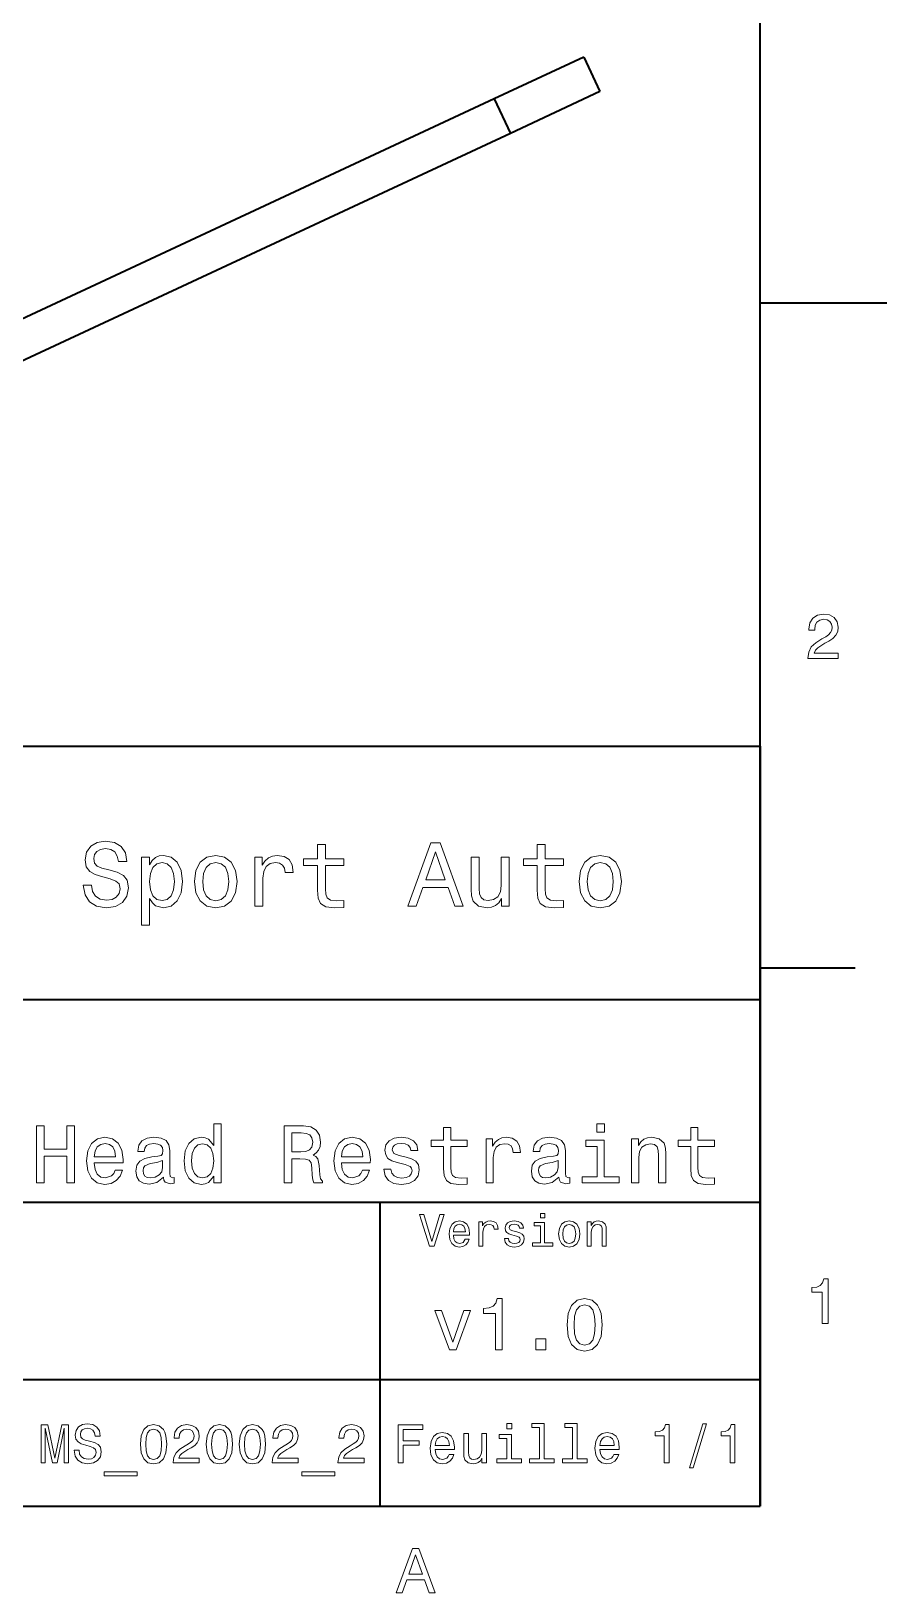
# Model space of a CAD drawing. Extents: x 0 to 297, y 0 to 210.
# Drawn here: x 229.4 to 297, y 3.2 to 126.5 of the extents above; entities that cross this region are included whole.
import ezdxf

# ---------------------------------------------------------------- set-up
doc = ezdxf.new("R2010")
doc.units = 0

msp = doc.modelspace()

# ---------------------------------------------------------------- linework, layer by layer
at = {"color": 7, "lineweight": 35}
for p, q in [((287, 10), (287, 200)), ((266.010406, 121.108734), (201.99765, 91.259094)), ((267.278259, 118.389809), (203.265503, 88.540169)), ((97, 70), (287, 70)), ((287, 70), (287, 10)), ((162, 50), (287, 50)), ((162, 34), (287, 34)), ((257, 10), (257, 34)), ((162, 20), (287, 20)), ((10, 10), (287, 10)), ((97, 10), (287, 10))]:
    msp.add_line(p, q, dxfattribs=at)
at = {"color": 7, "lineweight": 35, "ltscale": 0.194965}
for p, q in [((273.078339, 124.404564), (266.010406, 121.108734)), ((274.346191, 121.685638), (267.278259, 118.389809))]:
    msp.add_line(p, q, dxfattribs=at)
at = {"color": 7, "lineweight": 35, "ltscale": 0.075}
for p, q in [((273.078339, 124.404564), (274.346191, 121.685638)), ((266.010406, 121.108734), (267.278259, 118.389809))]:
    msp.add_line(p, q, dxfattribs=at)
at = {"color": 7, "lineweight": 35, "ltscale": 0.25}
msp.add_line((287, 105), (297, 105), dxfattribs=at)
at = {"color": 7, "lineweight": 35, "ltscale": 0.1875}
msp.add_line((287, 52.5), (294.5, 52.5), dxfattribs=at)
at = {"color": 7, "lineweight": 13}
for points in [[(290.76947, 76.916786), (293.175079, 76.916786), (293.175079, 77.350502), (291.273773, 77.350502), (291.3797, 77.587532), (291.561249, 77.784218), (292.121033, 78.142288), (292.418579, 78.293587), (292.751434, 78.510445), (292.988464, 78.762604), (293.124634, 79.060158), (293.175079, 79.398056), (293.089355, 79.821686), (292.852325, 80.154541), (292.489197, 80.366356), (292.020172, 80.442001), (291.536041, 80.35627), (291.167877, 80.119232), (290.930847, 79.740997), (290.850159, 79.241714), (290.850159, 79.171112), (291.309082, 79.171112), (291.309082, 79.211456), (291.354462, 79.554398), (291.490631, 79.806557), (291.707489, 79.967941), (291.994965, 80.023415), (292.287476, 79.972984), (292.504333, 79.846901), (292.645538, 79.650215), (292.695984, 79.403099), (292.660675, 79.171112), (292.56485, 78.974426), (292.403473, 78.802956), (292.181549, 78.651657), (291.884003, 78.490273), (291.389771, 78.177589), (291.041779, 77.844742), (290.835022, 77.441284), (290.76947, 76.931915)], [(234.20462, 59.030979), (233.548996, 59.030979), (233.693085, 58.267288), (234.053314, 57.70533), (234.608078, 57.366714), (235.357361, 57.244236), (236.099426, 57.359509), (236.654175, 57.67651), (237.007202, 58.17363), (237.136902, 58.82925), (237.028824, 59.420029), (236.726227, 59.801872), (236.236313, 60.054031), (235.580704, 60.241352), (235.018738, 60.378242), (234.651306, 60.536743), (234.442368, 60.767288), (234.377533, 61.127522), (234.442368, 61.451729), (234.629684, 61.696686), (234.917877, 61.862389), (235.314133, 61.920029), (235.71759, 61.84798), (236.034592, 61.653458), (236.24353, 61.32925), (236.344391, 60.889767), (237, 60.889767), (237, 60.904179), (236.884735, 61.581409), (236.546112, 62.085732), (236.01297, 62.402737), (235.292511, 62.510807), (234.644104, 62.402737), (234.139771, 62.100143), (233.815567, 61.631844), (233.700287, 61.026657), (233.793961, 60.486309), (234.067734, 60.118874), (234.5, 59.873917), (235.09079, 59.6866), (235.674362, 59.520893), (236.113831, 59.362389), (236.380402, 59.131844), (236.47406, 58.757202), (236.387619, 58.375359), (236.164276, 58.087173), (235.825653, 57.907059), (235.386169, 57.849422), (234.896255, 57.928673), (234.521622, 58.159222), (234.283875, 58.533859)], [(252.05043, 60.579971), (252.05043, 58.64193), (252.093658, 58.015129), (252.29538, 57.582851), (252.698853, 57.330688), (253.383286, 57.244236), (254.132568, 57.280258), (254.132568, 57.827808), (253.585022, 57.78458), (253.087891, 57.842216), (252.82132, 58.022331), (252.706055, 58.324928), (252.684448, 58.75), (252.684448, 60.579971), (254.132568, 60.579971), (254.132568, 61.120316), (252.684448, 61.120316), (252.684448, 62.251438), (252.05043, 62.251438), (252.05043, 61.120316), (250.955322, 61.120316), (250.955322, 60.579971)], [(259.175781, 57.381123), (259.838623, 57.381123), (260.364563, 58.850864), (262.360229, 58.850864), (262.886169, 57.381123), (263.563416, 57.381123), (261.733429, 62.388329), (260.998566, 62.388329)], [(260.595093, 59.463257), (261.365997, 61.667866), (262.136902, 59.463257)], [(269.399109, 60.579971), (269.399109, 58.64193), (269.442352, 58.015129), (269.644073, 57.582851), (270.047546, 57.330688), (270.731995, 57.244236), (271.481262, 57.280258), (271.481262, 57.827808), (270.933716, 57.78458), (270.436584, 57.842216), (270.170013, 58.022331), (270.054749, 58.324928), (270.033142, 58.75), (270.033142, 60.579971), (271.481262, 60.579971), (271.481262, 61.120316), (270.033142, 61.120316), (270.033142, 62.251438), (269.399109, 62.251438), (269.399109, 61.120316), (268.304016, 61.120316), (268.304016, 60.579971)], [(238.786743, 60.652016), (238.786743, 61.25), (238.15274, 61.25), (238.15274, 55.882565), (238.786743, 55.882565), (238.786743, 57.971901), (239.010101, 57.633286), (239.262253, 57.409943), (239.896271, 57.244236), (240.50145, 57.381123), (240.976959, 57.791786), (241.286743, 58.440201), (241.402023, 59.319164), (241.286743, 60.190922), (240.976959, 60.839336), (240.50145, 61.242794), (239.896271, 61.386887), (239.550446, 61.343658), (239.255051, 61.206772), (239.002899, 60.976223)], [(239.788193, 57.8134), (239.363129, 57.907059), (239.053314, 58.195244), (238.858795, 58.663544), (238.793945, 59.319164), (238.858795, 59.967579), (239.053314, 60.435879), (239.363129, 60.716858), (239.788193, 60.817722), (240.177246, 60.716858), (240.48703, 60.428673), (240.681564, 59.960373), (240.753601, 59.319164), (240.681564, 58.67075), (240.48703, 58.195244), (240.177246, 57.907059)], [(242.338623, 59.311958), (242.453888, 58.432995), (242.785309, 57.78458), (243.311249, 57.381123), (244.017303, 57.244236), (244.716141, 57.381123), (245.242081, 57.777374), (245.573486, 58.425793), (245.695969, 59.311958), (245.573486, 60.190922), (245.242081, 60.846542), (244.716141, 61.242794), (244.017303, 61.386887), (243.311249, 61.242794), (242.785309, 60.839336), (242.453888, 60.190922)], [(242.98703, 59.319164), (243.05188, 59.967579), (243.253601, 60.435879), (243.57782, 60.72406), (244.017303, 60.824928), (244.449585, 60.72406), (244.773773, 60.443081), (244.97551, 59.967579), (245.047546, 59.319164), (244.97551, 58.663544), (244.773773, 58.188038), (244.449585, 57.899853), (244.017303, 57.806194), (243.57782, 57.899853), (243.253601, 58.188038), (243.05188, 58.663544)], [(247.100861, 57.381123), (247.734863, 57.381123), (247.734863, 59.592937), (247.799713, 60.12608), (247.994232, 60.507923), (248.311249, 60.738472), (248.736313, 60.817722), (249.053314, 60.767288), (249.291077, 60.623199), (249.435165, 60.378242), (249.485596, 60.046829), (250.126801, 60.046829), (250.040344, 60.630402), (249.802597, 61.048271), (249.406342, 61.30043), (248.865997, 61.386887), (248.498566, 61.32925), (248.181549, 61.185158), (247.900574, 60.940201), (247.677246, 60.608788), (247.677246, 61.25), (247.100861, 61.25)], [(267.194519, 61.25), (266.560516, 61.25), (266.560516, 59.016571), (266.488464, 58.497837), (266.279541, 58.123196), (265.955322, 57.892651), (265.530243, 57.820602), (265.19165, 57.878242), (264.975494, 58.051151), (264.853027, 58.346542), (264.824219, 58.764408), (264.824219, 61.25), (264.190186, 61.25), (264.190186, 58.706772), (264.211792, 58.195244), (264.348694, 57.770172), (264.766571, 57.381123), (265.436584, 57.244236), (265.796814, 57.294666), (266.106628, 57.424351), (266.373199, 57.647694), (266.589325, 57.971901), (266.589325, 57.381123), (267.194519, 57.381123)], [(272.698853, 59.311958), (272.814117, 58.432995), (273.145508, 57.78458), (273.671448, 57.381123), (274.377502, 57.244236), (275.076355, 57.381123), (275.602295, 57.777374), (275.933716, 58.425793), (276.056183, 59.311958), (275.933716, 60.190922), (275.602295, 60.846542), (275.076355, 61.242794), (274.377502, 61.386887), (273.671448, 61.242794), (273.145508, 60.839336), (272.814117, 60.190922)], [(273.34726, 59.319164), (273.412109, 59.967579), (273.613831, 60.435879), (273.938019, 60.72406), (274.377502, 60.824928), (274.809784, 60.72406), (275.134003, 60.443081), (275.335724, 59.967579), (275.407776, 59.319164), (275.335724, 58.663544), (275.134003, 58.188038), (274.809784, 57.899853), (274.377502, 57.806194), (273.938019, 57.899853), (273.613831, 58.188038), (273.412109, 58.663544)], [(229.850861, 35.530258), (230.453888, 35.530258), (230.453888, 37.644093), (232.256485, 37.644093), (232.256485, 35.530258), (232.853027, 35.530258), (232.853027, 40.030258), (232.256485, 40.030258), (232.256485, 38.195244), (230.453888, 38.195244), (230.453888, 40.030258), (229.850861, 40.030258)], [(243.863129, 36.068443), (243.863129, 35.530258), (244.433716, 35.530258), (244.433716, 40.185879), (243.869598, 40.185879), (243.869598, 38.480545), (243.435165, 38.973343), (243.169312, 39.090057), (242.864563, 39.135445), (242.313416, 39.005764), (241.885452, 38.642651), (241.606628, 38.059078), (241.509369, 37.274494), (241.606628, 36.489914), (241.885452, 35.899857), (242.313416, 35.530258), (242.864563, 35.407059), (243.169312, 35.45245), (243.44165, 35.569164)], [(249.426514, 35.530258), (250.029541, 35.530258), (250.029541, 37.430115), (250.645538, 37.430115), (251.099426, 37.41066), (251.384735, 37.319885), (251.540344, 37.105907), (251.605194, 36.723343), (251.637604, 36.139767), (251.676514, 35.757202), (251.754333, 35.530258), (252.435165, 35.530258), (252.435165, 35.653458), (252.286026, 35.835014), (252.234161, 36.172188), (252.188766, 36.898415), (252.078537, 37.4366), (251.929398, 37.605186), (251.695969, 37.728386), (251.955338, 37.890488), (252.136902, 38.117435), (252.253601, 38.402737), (252.292511, 38.746395), (252.201736, 39.291065), (251.942368, 39.699566), (251.514404, 39.945965), (250.930847, 40.030258), (249.426514, 40.030258)], [(250.762253, 39.479107), (251.157776, 39.440201), (251.436615, 39.317001), (251.611679, 39.090057), (251.670044, 38.733429), (251.605194, 38.357346), (251.430115, 38.130402), (251.131851, 38.013687), (250.723358, 37.981266), (250.029541, 37.981266), (250.029541, 39.479107)], [(262.005768, 38.409222), (262.005768, 36.664986), (262.044678, 36.100864), (262.226227, 35.711815), (262.589355, 35.484871), (263.205322, 35.407059), (263.8797, 35.43948), (263.8797, 35.932274), (263.386902, 35.893372), (262.939484, 35.945244), (262.699585, 36.107349), (262.595825, 36.379681), (262.576355, 36.762245), (262.576355, 38.409222), (263.8797, 38.409222), (263.8797, 38.895531), (262.576355, 38.895531), (262.576355, 39.913544), (262.005768, 39.913544), (262.005768, 38.895531), (261.020172, 38.895531), (261.020172, 38.409222)], [(274.714691, 40.185879), (274.111664, 40.185879), (274.111664, 39.537464), (274.714691, 39.537464)], [(281.523071, 38.409222), (281.523071, 36.664986), (281.561951, 36.100864), (281.74353, 35.711815), (282.106628, 35.484871), (282.722626, 35.407059), (283.396973, 35.43948), (283.396973, 35.932274), (282.904175, 35.893372), (282.456787, 35.945244), (282.216858, 36.107349), (282.113098, 36.379681), (282.093658, 36.762245), (282.093658, 38.409222), (283.396973, 38.409222), (283.396973, 38.895531), (282.093658, 38.895531), (282.093658, 39.913544), (281.523071, 39.913544), (281.523071, 38.895531), (280.537476, 38.895531), (280.537476, 38.409222)], [(234.41571, 37.105907), (236.698135, 37.105907), (236.70462, 37.371758), (236.600861, 38.117435), (236.315567, 38.675072), (235.861679, 39.012245), (235.258652, 39.135445), (234.668594, 39.005764), (234.214706, 38.642651), (233.922913, 38.052593), (233.819168, 37.274494), (233.916443, 36.476944), (234.208221, 35.893372), (234.655624, 35.530258), (235.239197, 35.407059), (235.744965, 35.491352), (236.159943, 35.711815), (236.464706, 36.061958), (236.639771, 36.528816), (236.075653, 36.528816), (235.958939, 36.269451), (235.790344, 36.074928), (235.310516, 35.919308), (234.940918, 35.990631), (234.662109, 36.217579), (234.48056, 36.587173), (234.41571, 37.086452)], [(234.41571, 37.585735), (234.48703, 38.033138), (234.662109, 38.363831), (234.927963, 38.564842), (235.278107, 38.636166), (235.621765, 38.564842), (235.887604, 38.363831), (236.049713, 38.033138), (236.108078, 37.585735)], [(239.888336, 35.98415), (239.888336, 35.964695), (239.920746, 35.744236), (240.018021, 35.588615), (240.426514, 35.465416), (240.744232, 35.517288), (240.744232, 35.958214), (240.608078, 35.938759), (240.426514, 36.023052), (240.394104, 36.282421), (240.394104, 38.085014), (240.316284, 38.545387), (240.08934, 38.869595), (239.693817, 39.064121), (239.136169, 39.135445), (238.591507, 39.057636), (238.189484, 38.837173), (237.936615, 38.493515), (237.85231, 38.039623), (237.85231, 38.000721), (238.364563, 38.000721), (238.409943, 38.273052), (238.552597, 38.467579), (238.786026, 38.584293), (239.11673, 38.629681), (239.434448, 38.59726), (239.661392, 38.5), (239.797546, 38.331409), (239.842957, 38.09798), (239.817017, 37.825645), (239.713257, 37.68948), (239.453888, 37.624638), (238.96759, 37.572765), (238.409943, 37.456051), (238.014404, 37.248558), (237.780975, 36.924351), (237.709656, 36.444523), (237.774506, 36.016571), (237.97551, 35.698845), (238.299713, 35.497837), (238.747131, 35.426514), (239.350159, 35.562679)], [(242.961823, 38.623199), (243.337891, 38.532421), (243.623199, 38.279537), (243.791794, 37.858067), (243.856628, 37.274494), (243.791794, 36.684437), (243.623199, 36.262966), (243.337891, 36.003601), (242.961823, 35.919308), (242.605194, 36.003601), (242.332855, 36.262966), (242.151306, 36.690922), (242.092941, 37.274494), (242.151306, 37.851585), (242.332855, 38.273052), (242.605194, 38.532421)], [(253.932999, 37.105907), (256.215424, 37.105907), (256.221924, 37.371758), (256.118164, 38.117435), (255.832855, 38.675072), (255.378967, 39.012245), (254.77594, 39.135445), (254.185883, 39.005764), (253.731995, 38.642651), (253.440216, 38.052593), (253.336456, 37.274494), (253.433716, 36.476944), (253.72551, 35.893372), (254.172913, 35.530258), (254.756485, 35.407059), (255.262253, 35.491352), (255.677246, 35.711815), (255.981995, 36.061958), (256.157074, 36.528816), (255.592941, 36.528816), (255.476227, 36.269451), (255.307648, 36.074928), (254.82782, 35.919308), (254.458221, 35.990631), (254.179398, 36.217579), (253.997833, 36.587173), (253.932999, 37.086452)], [(253.932999, 37.585735), (254.004333, 38.033138), (254.179398, 38.363831), (254.445251, 38.564842), (254.795395, 38.636166), (255.139053, 38.564842), (255.404907, 38.363831), (255.567017, 38.033138), (255.625366, 37.585735)], [(259.042511, 37.559795), (258.491364, 37.68948), (258.082855, 37.838615), (257.946686, 38.143372), (257.985596, 38.357346), (258.121765, 38.512966), (258.342224, 38.610229), (258.659943, 38.649136), (258.964691, 38.610229), (259.20462, 38.493515), (259.360229, 38.318443), (259.425079, 38.085014), (259.982727, 38.085014), (259.982727, 38.09798), (259.885437, 38.519451), (259.619598, 38.850143), (259.20462, 39.057636), (258.659943, 39.135445), (258.108795, 39.057636), (257.706787, 38.843658), (257.453888, 38.525936), (257.376099, 38.123917), (257.434448, 37.734871), (257.615997, 37.462536), (257.914276, 37.268009), (258.348694, 37.131844), (258.984161, 36.976223), (259.373199, 36.814121), (259.476959, 36.684437), (259.515869, 36.489914), (259.457489, 36.25), (259.30188, 36.068443), (259.049011, 35.951729), (258.711823, 35.912823), (258.355194, 35.951729), (258.095825, 36.087894), (257.920746, 36.308357), (257.849426, 36.61311), (257.298279, 36.61311), (257.389038, 36.094379), (257.654907, 35.7183), (258.076355, 35.491352), (258.659943, 35.407059), (259.26947, 35.491352), (259.716858, 35.7183), (259.989197, 36.081409), (260.086456, 36.554752), (260.015137, 36.963257), (259.814117, 37.242073), (259.483429, 37.42363)], [(265.358063, 35.530258), (265.92868, 35.530258), (265.92868, 37.520893), (265.98703, 38.000721), (266.162109, 38.344379), (266.447418, 38.551872), (266.829956, 38.623199), (267.115265, 38.577808), (267.329254, 38.448124), (267.458923, 38.227665), (267.504333, 37.929394), (268.081421, 37.929394), (268.003601, 38.454609), (267.789612, 38.830692), (267.432983, 39.057636), (266.946686, 39.135445), (266.615997, 39.083572), (266.330688, 38.953888), (266.07782, 38.733429), (265.876801, 38.435158), (265.876801, 39.012245), (265.358063, 39.012245)], [(271.115997, 35.98415), (271.115997, 35.964695), (271.148407, 35.744236), (271.245667, 35.588615), (271.654175, 35.465416), (271.971893, 35.517288), (271.971893, 35.958214), (271.835754, 35.938759), (271.654175, 36.023052), (271.621765, 36.282421), (271.621765, 38.085014), (271.543945, 38.545387), (271.317017, 38.869595), (270.921478, 39.064121), (270.363831, 39.135445), (269.819153, 39.057636), (269.417145, 38.837173), (269.164276, 38.493515), (269.079956, 38.039623), (269.079956, 38.000721), (269.592224, 38.000721), (269.637604, 38.273052), (269.780273, 38.467579), (270.013672, 38.584293), (270.344391, 38.629681), (270.662109, 38.59726), (270.889038, 38.5), (271.025208, 38.331409), (271.070618, 38.09798), (271.044678, 37.825645), (270.940918, 37.68948), (270.681549, 37.624638), (270.195251, 37.572765), (269.637604, 37.456051), (269.242065, 37.248558), (269.008636, 36.924351), (268.937317, 36.444523), (269.002167, 36.016571), (269.203186, 35.698845), (269.527374, 35.497837), (269.974792, 35.426514), (270.57782, 35.562679)], [(274.695251, 36.010086), (274.695251, 38.895531), (273.229828, 38.895531), (273.229828, 38.409222), (274.124634, 38.409222), (274.124634, 36.010086), (272.957489, 36.010086), (272.957489, 35.530258), (275.875366, 35.530258), (275.875366, 36.010086)], [(276.854462, 35.530258), (277.425079, 35.530258), (277.425079, 37.540344), (277.483429, 38.000721), (277.671478, 38.337894), (277.963257, 38.545387), (278.352295, 38.623199), (278.663544, 38.558357), (278.858063, 38.383286), (278.955322, 38.091499), (278.987762, 37.70245), (278.987762, 35.530258), (279.55835, 35.530258), (279.55835, 37.819164), (279.53241, 38.279537), (279.41571, 38.662102), (279.033142, 39.012245), (278.436584, 39.135445), (278.105896, 39.090057), (277.827087, 38.966858), (277.587158, 38.759365), (277.399139, 38.480545), (277.399139, 39.012245), (276.854462, 39.012245)], [(239.823486, 36.749279), (239.745682, 36.412102), (239.538193, 36.152737), (239.226959, 35.98415), (238.844391, 35.925793), (238.597992, 35.958214), (238.422913, 36.061958), (238.312683, 36.243515), (238.280273, 36.496395), (238.306198, 36.723343), (238.409943, 36.885445), (238.824936, 37.067001), (239.350159, 37.14481), (239.823486, 37.30043)], [(271.051147, 36.749279), (270.973328, 36.412102), (270.765869, 36.152737), (270.45462, 35.98415), (270.072052, 35.925793), (269.825653, 35.958214), (269.650574, 36.061958), (269.540344, 36.243515), (269.507935, 36.496395), (269.533875, 36.723343), (269.637604, 36.885445), (270.052612, 37.067001), (270.57782, 37.14481), (271.051147, 37.30043)], [(261.71109, 33.03458), (261.08429, 30.905619), (260.439484, 33.03458), (260.09726, 33.03458), (260.904175, 30.530979), (261.264404, 30.530979), (262.053314, 33.03458)], [(262.784576, 31.40634), (264.052582, 31.40634), (264.056183, 31.554033), (263.998566, 31.9683), (263.840057, 32.278099), (263.587891, 32.465416), (263.252869, 32.533859), (262.925079, 32.461815), (262.672913, 32.260086), (262.510803, 31.932276), (262.453156, 31.5), (262.507202, 31.056915), (262.669312, 30.732708), (262.917877, 30.530979), (263.242065, 30.462536), (263.523041, 30.509365), (263.753601, 30.631844), (263.922913, 30.826368), (264.020172, 31.085733), (263.706787, 31.085733), (263.641937, 30.941643), (263.548279, 30.833572), (263.281708, 30.747118), (263.076355, 30.786743), (262.921478, 30.912823), (262.820618, 31.118155), (262.784576, 31.395533)], [(262.784576, 31.672911), (262.824219, 31.921469), (262.921478, 32.105186), (263.069153, 32.216858), (263.263702, 32.256485), (263.45462, 32.216858), (263.602295, 32.105186), (263.692352, 31.921469), (263.724792, 31.672911)], [(264.794678, 30.530979), (265.111664, 30.530979), (265.111664, 31.636887), (265.144104, 31.903458), (265.241364, 32.094379), (265.399841, 32.209652), (265.612396, 32.249279), (265.770905, 32.224064), (265.889771, 32.152016), (265.961823, 32.029537), (265.98703, 31.863832), (266.307648, 31.863832), (266.264404, 32.155621), (266.145538, 32.364552), (265.947418, 32.490635), (265.677246, 32.533859), (265.49353, 32.505043), (265.335022, 32.432995), (265.194519, 32.310516), (265.082855, 32.144814), (265.082855, 32.465416), (264.794678, 32.465416)], [(267.791779, 31.658501), (267.485596, 31.730547), (267.258636, 31.8134), (267.182983, 31.982708), (267.20462, 32.101585), (267.280273, 32.188038), (267.40274, 32.242073), (267.579254, 32.263687), (267.748566, 32.242073), (267.881836, 32.177231), (267.968292, 32.079971), (268.004333, 31.950287), (268.314117, 31.950287), (268.314117, 31.957493), (268.260101, 32.191643), (268.112396, 32.375359), (267.881836, 32.490635), (267.579254, 32.533859), (267.273041, 32.490635), (267.049713, 32.371758), (266.90921, 32.195244), (266.865997, 31.971901), (266.898407, 31.755764), (266.999268, 31.604465), (267.164978, 31.496397), (267.406342, 31.420748), (267.759369, 31.334293), (267.975494, 31.244236), (268.033142, 31.17219), (268.054749, 31.064121), (268.022339, 30.930836), (267.935883, 30.829971), (267.79538, 30.765129), (267.608063, 30.743515), (267.409943, 30.765129), (267.265839, 30.840778), (267.168579, 30.963255), (267.128967, 31.132565), (266.822754, 31.132565), (266.873199, 30.844379), (267.020905, 30.635447), (267.255035, 30.509365), (267.579254, 30.462536), (267.917877, 30.509365), (268.166412, 30.635447), (268.317719, 30.837175), (268.371765, 31.100143), (268.332123, 31.327089), (268.220459, 31.481987), (268.036743, 31.582851)], [(269.981995, 30.79755), (269.981995, 32.400574), (269.167877, 32.400574), (269.167877, 32.130402), (269.664978, 32.130402), (269.664978, 30.79755), (269.016571, 30.79755), (269.016571, 30.530979), (270.637604, 30.530979), (270.637604, 30.79755)], [(269.992798, 33.117435), (269.657776, 33.117435), (269.657776, 32.757202), (269.992798, 32.757202)], [(271.087891, 31.496397), (271.145538, 31.056915), (271.311249, 30.732708), (271.574219, 30.530979), (271.927246, 30.462536), (272.276672, 30.530979), (272.539612, 30.729107), (272.705322, 31.053314), (272.766571, 31.496397), (272.705322, 31.935879), (272.539612, 32.263687), (272.276672, 32.461815), (271.927246, 32.533859), (271.574219, 32.461815), (271.311249, 32.260086), (271.145538, 31.935879)], [(271.412109, 31.5), (271.444519, 31.824207), (271.54538, 32.058357), (271.707489, 32.20245), (271.927246, 32.25288), (272.143372, 32.20245), (272.305481, 32.061958), (272.406342, 31.824207), (272.442352, 31.5), (272.406342, 31.17219), (272.305481, 30.934437), (272.143372, 30.790344), (271.927246, 30.743515), (271.707489, 30.790344), (271.54538, 30.934437), (271.444519, 31.17219)], [(273.350159, 30.530979), (273.667145, 30.530979), (273.667145, 31.647694), (273.699554, 31.903458), (273.804047, 32.090778), (273.966125, 32.206051), (274.182281, 32.249279), (274.355194, 32.213257), (274.463257, 32.115993), (274.517303, 31.95389), (274.535309, 31.737751), (274.535309, 30.530979), (274.852295, 30.530979), (274.852295, 31.802593), (274.837891, 32.058357), (274.773041, 32.270893), (274.560516, 32.465416), (274.229095, 32.533859), (274.04538, 32.508644), (273.890503, 32.440201), (273.757202, 32.324928), (273.65274, 32.170029), (273.65274, 32.465416), (273.350159, 32.465416)], [(291.909241, 24.416786), (292.368164, 24.416786), (292.368164, 27.942001), (292.025208, 27.942001), (291.934448, 27.634365), (291.752899, 27.427593), (291.475525, 27.306557), (291.092224, 27.266211), (291.092224, 26.90814), (291.909241, 26.90814)], [(266.100861, 22.360231), (266.625366, 22.360231), (266.625366, 26.38905), (266.233429, 26.38905), (266.129669, 26.037464), (265.92218, 25.801153), (265.605194, 25.662825), (265.167145, 25.616714), (265.167145, 25.207493), (266.100861, 25.207493)], [(271.755035, 24.314121), (271.841492, 23.409224), (272.112396, 22.763689), (272.544678, 22.371759), (273.144104, 22.244957), (273.737762, 22.371759), (274.170044, 22.763689), (274.43515, 23.409224), (274.527374, 24.314121), (274.43515, 25.213257), (274.325653, 25.570606), (274.170044, 25.864553), (273.737762, 26.256485), (273.144104, 26.38905), (272.544678, 26.256485), (272.112396, 25.858791), (271.841492, 25.213257)], [(272.30835, 24.314121), (272.354462, 25.011528), (272.498566, 25.51297), (272.757935, 25.806917), (273.144104, 25.910664), (273.524506, 25.806917), (273.783875, 25.51297), (273.927948, 25.011528), (273.97406, 24.314121), (273.927948, 23.610952), (273.783875, 23.10951), (273.524506, 22.815563), (273.144104, 22.717581), (272.757935, 22.815563), (272.498566, 23.10951), (272.354462, 23.610952)], [(262.469727, 22.360231), (263.005768, 22.360231), (264.135437, 25.455332), (263.610962, 25.455332), (262.740631, 22.959656), (261.853027, 25.455332), (261.322754, 25.455332)], [(269.276672, 22.360231), (270.072052, 22.360231), (270.072052, 23.219021), (269.276672, 23.219021)], [(230.220459, 13.428675), (230.553314, 13.428675), (230.553314, 16.152018), (231.11528, 13.428675), (231.48703, 13.428675), (232.044662, 16.152018), (232.044662, 13.428675), (232.381851, 13.428675), (232.381851, 16.428675), (231.854462, 16.428675), (231.301147, 13.783141), (230.752167, 16.428675), (230.220459, 16.428675)], [(233.220459, 14.418589), (232.827087, 14.418589), (232.913544, 13.960375), (233.129684, 13.623199), (233.46254, 13.42003), (233.912109, 13.346542), (234.357346, 13.415707), (234.690201, 13.605908), (234.902023, 13.904179), (234.979828, 14.297551), (234.914978, 14.652018), (234.733429, 14.881124), (234.439484, 15.032421), (234.046112, 15.144814), (233.708939, 15.226946), (233.48848, 15.322046), (233.363113, 15.460375), (233.324203, 15.676514), (233.363113, 15.871038), (233.47551, 16.018013), (233.648422, 16.117435), (233.886169, 16.152018), (234.128235, 16.108789), (234.318451, 15.992075), (234.443802, 15.797551), (234.504318, 15.533862), (234.89769, 15.533862), (234.89769, 15.542507), (234.828537, 15.948848), (234.625366, 16.251442), (234.305481, 16.441643), (233.873199, 16.506485), (233.484146, 16.441643), (233.181549, 16.260086), (232.98703, 15.979107), (232.917862, 15.615994), (232.97406, 15.291787), (233.138336, 15.071326), (233.39769, 14.924352), (233.752167, 14.81196), (234.10231, 14.712537), (234.365997, 14.617435), (234.52594, 14.479107), (234.582138, 14.254323), (234.530258, 14.025216), (234.396255, 13.852305), (234.193085, 13.744237), (233.929398, 13.709655), (233.635452, 13.757205), (233.41066, 13.895534), (233.268005, 14.120317)], [(238.066284, 14.894093), (238.131119, 14.215418), (238.33429, 13.731268), (238.658508, 13.43732), (239.108063, 13.342219), (239.553314, 13.43732), (239.877518, 13.731268), (240.07637, 14.215418), (240.145538, 14.894093), (240.07637, 15.568444), (239.994232, 15.836456), (239.877518, 16.056917), (239.553314, 16.350864), (239.108063, 16.450289), (238.658508, 16.350864), (238.33429, 16.052593), (238.131119, 15.568444)], [(238.481262, 14.894093), (238.515854, 15.417148), (238.623917, 15.793228), (238.818451, 16.013689), (239.108063, 16.091499), (239.393372, 16.013689), (239.587891, 15.793228), (239.695969, 15.417148), (239.730545, 14.894093), (239.695969, 14.366715), (239.587891, 13.990634), (239.393372, 13.770173), (239.108063, 13.696686), (238.818451, 13.770173), (238.623917, 13.990634), (238.515854, 14.366715)], [(240.655624, 13.428675), (242.717575, 13.428675), (242.717575, 13.800432), (241.087891, 13.800432), (241.17868, 14.003603), (241.33429, 14.172191), (241.814117, 14.479107), (242.069168, 14.60879), (242.354462, 14.794669), (242.557632, 15.010807), (242.674347, 15.26585), (242.717575, 15.555476), (242.644089, 15.918589), (242.440918, 16.203892), (242.129684, 16.385447), (241.727661, 16.450289), (241.312683, 16.376802), (240.997116, 16.173632), (240.793945, 15.849424), (240.724792, 15.421471), (240.724792, 15.360951), (241.118164, 15.360951), (241.118164, 15.395534), (241.157059, 15.689482), (241.273773, 15.905621), (241.459656, 16.043949), (241.706055, 16.091499), (241.956772, 16.048271), (242.142654, 15.940203), (242.263687, 15.771614), (242.306915, 15.559799), (242.276657, 15.360951), (242.194519, 15.192364), (242.056198, 15.045389), (241.865997, 14.915707), (241.610947, 14.777378), (241.187317, 14.509366), (240.889053, 14.224064), (240.711823, 13.878242), (240.655624, 13.441643)], [(243.270889, 14.894093), (243.335739, 14.215418), (243.53891, 13.731268), (243.863113, 13.43732), (244.312683, 13.342219), (244.757919, 13.43732), (245.082138, 13.731268), (245.280975, 14.215418), (245.350143, 14.894093), (245.280975, 15.568444), (245.198853, 15.836456), (245.082138, 16.056917), (244.757919, 16.350864), (244.312683, 16.450289), (243.863113, 16.350864), (243.53891, 16.052593), (243.335739, 15.568444)], [(243.685883, 14.894093), (243.720459, 15.417148), (243.828537, 15.793228), (244.023056, 16.013689), (244.312683, 16.091499), (244.597977, 16.013689), (244.792511, 15.793228), (244.900574, 15.417148), (244.935165, 14.894093), (244.900574, 14.366715), (244.792511, 13.990634), (244.597977, 13.770173), (244.312683, 13.696686), (244.023056, 13.770173), (243.828537, 13.990634), (243.720459, 14.366715)], [(245.873199, 14.894093), (245.938034, 14.215418), (246.141205, 13.731268), (246.465424, 13.43732), (246.914978, 13.342219), (247.360229, 13.43732), (247.684433, 13.731268), (247.883286, 14.215418), (247.952454, 14.894093), (247.883286, 15.568444), (247.801147, 15.836456), (247.684433, 16.056917), (247.360229, 16.350864), (246.914978, 16.450289), (246.465424, 16.350864), (246.141205, 16.052593), (245.938034, 15.568444)], [(246.288177, 14.894093), (246.322769, 15.417148), (246.430832, 15.793228), (246.625366, 16.013689), (246.914978, 16.091499), (247.200287, 16.013689), (247.394806, 15.793228), (247.502884, 15.417148), (247.53746, 14.894093), (247.502884, 14.366715), (247.394806, 13.990634), (247.200287, 13.770173), (246.914978, 13.696686), (246.625366, 13.770173), (246.430832, 13.990634), (246.322769, 14.366715)], [(248.46254, 13.428675), (250.52449, 13.428675), (250.52449, 13.800432), (248.894806, 13.800432), (248.985596, 14.003603), (249.141205, 14.172191), (249.621033, 14.479107), (249.876083, 14.60879), (250.161377, 14.794669), (250.364548, 15.010807), (250.481262, 15.26585), (250.52449, 15.555476), (250.451004, 15.918589), (250.247833, 16.203892), (249.9366, 16.385447), (249.534576, 16.450289), (249.119598, 16.376802), (248.804031, 16.173632), (248.600861, 15.849424), (248.531708, 15.421471), (248.531708, 15.360951), (248.925079, 15.360951), (248.925079, 15.395534), (248.963974, 15.689482), (249.080688, 15.905621), (249.266571, 16.043949), (249.51297, 16.091499), (249.763687, 16.048271), (249.94957, 15.940203), (250.070602, 15.771614), (250.113831, 15.559799), (250.083572, 15.360951), (250.001434, 15.192364), (249.863113, 15.045389), (249.672913, 14.915707), (249.417862, 14.777378), (248.994232, 14.509366), (248.695969, 14.224064), (248.518738, 13.878242), (248.46254, 13.441643)], [(253.667145, 13.428675), (255.729111, 13.428675), (255.729111, 13.800432), (254.099426, 13.800432), (254.190201, 14.003603), (254.345825, 14.172191), (254.825653, 14.479107), (255.080688, 14.60879), (255.365997, 14.794669), (255.569168, 15.010807), (255.685883, 15.26585), (255.729111, 15.555476), (255.655624, 15.918589), (255.452454, 16.203892), (255.141205, 16.385447), (254.739197, 16.450289), (254.324203, 16.376802), (254.008652, 16.173632), (253.805481, 15.849424), (253.736313, 15.421471), (253.736313, 15.360951), (254.129684, 15.360951), (254.129684, 15.395534), (254.168594, 15.689482), (254.285309, 15.905621), (254.471191, 16.043949), (254.717575, 16.091499), (254.968307, 16.048271), (255.154175, 15.940203), (255.275223, 15.771614), (255.318451, 15.559799), (255.288193, 15.360951), (255.206055, 15.192364), (255.067719, 15.045389), (254.877518, 14.915707), (254.622482, 14.777378), (254.198853, 14.509366), (253.900574, 14.224064), (253.723343, 13.878242), (253.667145, 13.441643)], [(258.414978, 13.428675), (258.817017, 13.428675), (258.817017, 14.807637), (260.079254, 14.807637), (260.079254, 15.166427), (258.817017, 15.166427), (258.817017, 16.065563), (260.368866, 16.065563), (260.368866, 16.428675), (258.414978, 16.428675)], [(267.389038, 16.532421), (266.98703, 16.532421), (266.98703, 16.100145), (267.389038, 16.100145)], [(269.572052, 16.212536), (269.572052, 13.748559), (268.789612, 13.748559), (268.789612, 13.428675), (270.73056, 13.428675), (270.73056, 13.748559), (269.952454, 13.748559), (269.952454, 16.532421), (268.975494, 16.532421), (268.975494, 16.212536)], [(272.174347, 16.212536), (272.174347, 13.748559), (271.391937, 13.748559), (271.391937, 13.428675), (273.332855, 13.428675), (273.332855, 13.748559), (272.554749, 13.748559), (272.554749, 16.532421), (271.57782, 16.532421), (271.57782, 16.212536)], [(279.416443, 13.428675), (279.809814, 13.428675), (279.809814, 16.450289), (279.515839, 16.450289), (279.438049, 16.1866), (279.28241, 16.009367), (279.044678, 15.905621), (278.716125, 15.871038), (278.716125, 15.564121), (279.416443, 15.564121)], [(281.42218, 13.026657), (281.720459, 13.026657), (282.766571, 16.510807), (282.463989, 16.510807)], [(284.621033, 13.428675), (285.014404, 13.428675), (285.014404, 16.450289), (284.720459, 16.450289), (284.642639, 16.1866), (284.48703, 16.009367), (284.249268, 15.905621), (283.920746, 15.871038), (283.920746, 15.564121), (284.621033, 15.564121)], [(261.341492, 14.479107), (262.863098, 14.479107), (262.867432, 14.656341), (262.798279, 15.153459), (262.608063, 15.525217), (262.305481, 15.75), (261.903473, 15.832133), (261.510101, 15.745678), (261.207489, 15.503603), (261.01297, 15.110231), (260.943817, 14.591499), (261.008636, 14.059798), (261.203156, 13.67075), (261.501434, 13.428675), (261.890503, 13.346542), (262.227661, 13.402739), (262.504333, 13.549712), (262.707489, 13.783141), (262.824219, 14.09438), (262.44812, 14.09438), (262.370331, 13.92147), (262.257935, 13.791787), (261.938049, 13.688041), (261.69165, 13.735591), (261.505768, 13.886888), (261.384735, 14.133286), (261.341492, 14.466139)], [(261.341492, 14.798992), (261.389038, 15.097262), (261.505768, 15.317724), (261.682983, 15.45173), (261.916412, 15.49928), (262.145538, 15.45173), (262.322754, 15.317724), (262.430847, 15.097262), (262.469727, 14.798992)], [(265.400574, 15.75), (265.020172, 15.75), (265.020172, 14.409943), (264.976959, 14.098703), (264.851593, 13.873919), (264.657074, 13.735591), (264.402008, 13.692364), (264.198853, 13.726946), (264.069153, 13.830692), (263.995667, 14.007925), (263.978394, 14.258646), (263.978394, 15.75), (263.597992, 15.75), (263.597992, 14.224064), (263.610962, 13.917148), (263.693085, 13.662104), (263.943817, 13.428675), (264.345825, 13.346542), (264.561951, 13.376801), (264.747833, 13.454611), (264.907776, 13.588617), (265.037476, 13.783141), (265.037476, 13.428675), (265.400574, 13.428675)], [(267.376068, 13.748559), (267.376068, 15.672191), (266.399139, 15.672191), (266.399139, 15.347983), (266.995667, 15.347983), (266.995667, 13.748559), (266.21759, 13.748559), (266.21759, 13.428675), (268.162811, 13.428675), (268.162811, 13.748559)], [(274.353027, 14.479107), (275.874634, 14.479107), (275.878967, 14.656341), (275.809814, 15.153459), (275.619598, 15.525217), (275.317017, 15.75), (274.914978, 15.832133), (274.521606, 15.745678), (274.219025, 15.503603), (274.024506, 15.110231), (273.955322, 14.591499), (274.020172, 14.059798), (274.214691, 13.67075), (274.51297, 13.428675), (274.902008, 13.346542), (275.239197, 13.402739), (275.515839, 13.549712), (275.719025, 13.783141), (275.835724, 14.09438), (275.459656, 14.09438), (275.381836, 13.92147), (275.26944, 13.791787), (274.949554, 13.688041), (274.703186, 13.735591), (274.517303, 13.886888), (274.39624, 14.133286), (274.353027, 14.466139)], [(274.353027, 14.798992), (274.400574, 15.097262), (274.517303, 15.317724), (274.694519, 15.45173), (274.927948, 15.49928), (275.157074, 15.45173), (275.33429, 15.317724), (275.442352, 15.097262), (275.481262, 14.798992)], [(235.204605, 12.711096), (235.204605, 12.408502), (237.806915, 12.408502), (237.806915, 12.711096)], [(250.818451, 12.711096), (250.818451, 12.408502), (253.420746, 12.408502), (253.420746, 12.711096)], [(258.266846, 3.166787), (258.730835, 3.166787), (259.098999, 4.195605), (260.495972, 4.195605), (260.864105, 3.166787), (261.338165, 3.166787), (260.05719, 6.67183), (259.542786, 6.67183)], [(259.260376, 4.624279), (259.799988, 6.167507), (260.33963, 4.624279)]]:
    msp.add_lwpolyline(points, close=True, dxfattribs=at)

doc.saveas('drawing.dxf')
